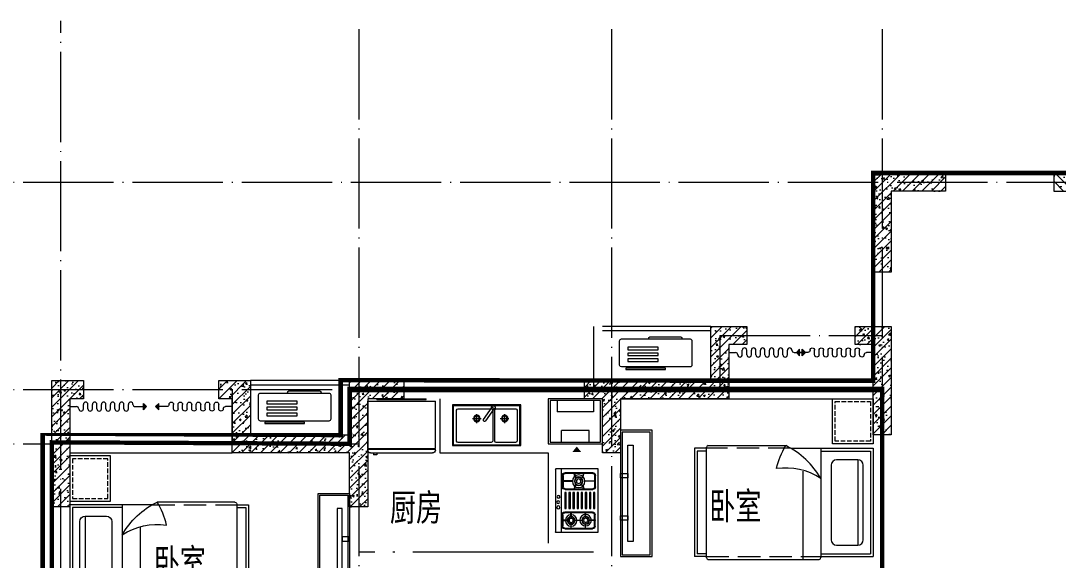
# Model space of a CAD drawing. Extents: x 5393441 to 5456441, y -1528218 to -1483673.
# Drawn here: x 5403798 to 5415291, y -1500290 to -1494314 of the extents above; entities that cross this region are included whole.
import ezdxf
from ezdxf.enums import TextEntityAlignment as Align

# ---------------------------------------------------------------- set-up
doc = ezdxf.new("R2010")
doc.units = 0
doc.header["$LTSCALE"] = 1000
doc.header["$MEASUREMENT"] = 0
doc.linetypes.add('DASH', pattern=[0.35, 0.25, -0.1])
doc.linetypes.add('DOTE', pattern=[2.4200000000000004, 2, -0.2, 0.02, -0.2])
doc.layers.get('0').update_dxf_attribs({"lineweight": 5})
for name, color, linetype, lineweight in [('DOTE', 250, 'DOTE', 5), ('fd', 4, 'Continuous', 5), ('PUB_TEXT', 7, 'Continuous', 5), ('RAIL', 163, 'Continuous', 5), ('WINDOW', 4, 'Continuous', 5), ('剪力墙', 2, 'Continuous', 15), ('剪力墙填充', 8, 'Continuous', 5), ('家具', 159, 'Continuous', 5), ('移动家具', 159, 'Continuous', 5), ('面积', 190, 'Continuous', 5)]:
    doc.layers.add(name, color=color, linetype=linetype, lineweight=lineweight)
doc.styles.add('_TCH_SPACE', font='simplex_.ttf', dxfattribs={"height": 5, "bigfont": 'GBCBIG'})
pattern_1 = [(45, (-2189968.581305367, 975232.8746567525), (-53.03300858899106, 53.03300858899107), []), (49.99999999999999, (-2189968.581305367, 975232.8746567525), (215.178054780226, -18.82564049477853), [22.5, -247.5]), (355, (-2189968.581305367, 975232.8746567525), (-41.6254000839, 225.6576401100035), [18, -198]), (100.4514, (-2189950.649801367, 975231.3058547524), (173.5528145142065, 206.8318626182861), [19.12205699999999, -210.3426335999999]), (46.18420000000001, (-2189968.581305367, 975292.8746567525), (320.1723145876933, -49.65570429870542), [33.75, -371.25]), (96.6356, (-2189941.900281867, 975288.7366646525), (280.398811664611, 292.2353612701325), [28.6830864, -315.5139]), (351.1842, (-2189968.581305367, 975292.8746567525), (280.3985835400882, 292.2355802775974), [27, -297]), (21, (-2189938.581305367, 975277.8746567525), (179.0721156355385, -120.7856671996016), [22.5, -247.5]), (326.0000000000001, (-2189938.581305367, 975277.8746567525), (72.99459957647451, 217.5450135140559), [18, -198]), (71.4514, (-2189923.658635467, 975267.8091749524), (252.066788574447, 96.75914901298572), [19.122057, -210.3426336]), (37.50000000000001, (-2189968.581305367, 975232.8746567525), (3.647956595187201, 99.86815614939344), [0, -195.6, 0, -201, 0, -198.75]), (7.499999999999999, (-2189968.581305367, 975232.8746567525), (78.92086123264458, 118.3235135647081), [0, -114.6, 0, -191.1, 0, -75.75]), (327.5, (-2190035.481305367, 975232.8746567525), (160.1467308517227, -6.76646152031394), [0, -75, 0, -234, 0, -310.5]), (317.5, (-2190065.481305367, 975232.8746567525), (174.9558508027159, 30.03149469969529), [0, -97.5, 0, -155.4, 0, -220.5])]

# ---------------------------------------------------------------- blocks, each defined once
blk = doc.blocks.new('A$C4EB5717C')
at = {"layer": '家具', "color": 8}
for p, q in [((520.3117667576298, 110.0002054055221), (520.3117667576298, 120.0002054055803)), ((893.1474350141361, 120.0002054055221), (893.1474350141361, 110.0002054054639)), ((883.1474350141361, 100.0002054054639), (530.3117667576298, 100.0002054055221))]:
    blk.add_line(p, q, dxfattribs=at)
at = {"layer": '家具'}
blk.add_lwpolyline([(220.000500085258, 120.0002054057649), (980.0005000853247, 120.0002054055122, 0.414213562373517), (1000.000500085331, 140.0002054055343), (1000.000500085032, 410.0002054054835, 0.414213562372746), (980.0005000850335, 430.0002054054614), (220.0005000855657, 430.0002054055245, 0.4142135623727947), (200.0005000855641, 410.0002054055467), (200.0005000852647, 140.0002054057871, 0.4142135623733224)], format="xyb", close=True, dxfattribs=at)
at = {"layer": '家具', "color": 8}
for points in [[(269.2124938257039, 459.1095238242997), (709.030639189994, 459.1095238242997), (709.030639189994, 443.9954681674717), (269.2124938257039, 443.9954681674717)], [(290.3771249873098, 371.5336505089654), (625.9059255968314, 371.5336505089654), (625.9059255968314, 342.5620511712041), (290.3771249873098, 342.5620511712041)], [(290.3771249873098, 305.7317620350514), (625.9059255968314, 305.7317620350514), (625.9059255968314, 276.7601626972901), (290.3771249873098, 276.7601626972901)], [(290.3771249873098, 239.9298735611374), (625.9059255968314, 239.9298735611374), (625.9059255968314, 210.9582742233761), (290.3771249873098, 210.9582742233761)]]:
    blk.add_lwpolyline(points, close=True, dxfattribs=at)
for centre, start, end in [((530.3117667576298, 110.0002054055221), 180, 270), ((883.1474350141361, 110.0002054054639), 270, 0)]:
    blk.add_arc(centre, 10, start, end, dxfattribs=at)
blk = doc.blocks.new('A$C0C200289')
at = {"layer": '家具'}
for p, q in [((-149.9999246529769, 71.83070159953786), (-149.9999246529769, 596.7501311862725)), ((600.0000753470231, 596.7501311862725), (-149.9999246529769, 596.7501311862725)), ((500.263288419228, 622.7132478367421), (-48.17572191962972, 622.7132478367421)), ((-48.17572191962972, 613.4407061759266), (-48.17572191962972, 622.7132478367421)), ((500.263288419228, 613.4407061759266), (-48.17572191962972, 613.4407061759266)), ((500.263288419228, 613.4407061759266), (500.263288419228, 622.7132478367421)), ((600.0000753470231, 71.83070159953786), (600.0000753470231, 596.7501311862725)), ((-144.1057945420034, 71.83070159953786), (-149.9999246529769, 71.83070159953786)), ((-149.9999246529769, 53.34289427817566), (-149.9999246529769, 61.83070159953786)), ((-144.1057945420034, 61.83070159953786), (-149.9999246529769, 61.83070159953786)), ((-144.1057945420034, 61.83070159953786), (-144.1057945420034, 71.83070159953786)), ((568.4878826683853, 21.83070159953786), (-118.4877319745719, 21.83070159953786)), ((499.1467481534055, 21.83070159953786), (499.1467481534055, -2.51166638918221e-05)), ((535.2829494392208, 21.83070159953786), (535.2829494392208, -2.511712955310941e-05)), ((594.1059452358168, 61.83070159953786), (594.1059452358168, 71.83070159953786)), ((594.1059452358168, 71.83070159953786), (600.0000753470231, 71.83070159953786)), ((594.1059452358168, 61.83070159953786), (600.0000753470231, 61.83070159953786)), ((600.0000753470231, 53.34289427817566), (600.0000753470231, 61.83070159953786)), ((499.1467481534055, -2.51166638918221e-05), (535.2829494392208, -2.511712955310941e-05))]:
    blk.add_line(p, q, dxfattribs=at)
at = {"layer": '家具', "color": 251}
for p, q in [((594.1059452358168, 71.83070159953786), (-144.1057945420034, 71.83070159953786)), ((594.1059452358168, 61.83070159953786), (-144.1057945420034, 61.83070159953786))]:
    blk.add_line(p, q, dxfattribs=at)
at = {"layer": '家具'}
for centre, start, end in [((-118.4877319745719, 53.34289427817566), 180, 270), ((568.4878826683853, 53.34289427817566), 270, 0)]:
    blk.add_arc(centre, 31.51219267851957, start, end, dxfattribs=at)
blk = doc.blocks.new('ddfdf')
at = {"layer": '家具'}
for p, q in [((15801.22047886996, -30110.33075532416), (15800.73663333491, -30821.87117318355)), ((16259.83254858754, -30110.6426102753), (15801.22047886996, -30110.33075532416)), ((16269.8257486165, -30120.64260796332), (16269.8257486165, -30812.18335021241)), ((15800.73663333491, -30821.87117318355), (16259.81894864546, -30822.18334790046))]:
    blk.add_line(p, q, dxfattribs=at)
at = {"layer": '家具', "color": 251}
for p, q in [((16201.47471839342, -30822.14367398366), (16201.95856392848, -30110.60325612428)), ((15826.13972583385, -30314.35733110219), (15826.22523154415, -30188.61313293988)), ((15834.13972398426, -30314.362771079), (15834.22522969456, -30188.61857291669)), ((15856.24018454449, -30166.63353793937), (16162.68054026373, -30166.84191654183)), ((15856.24562452129, -30158.63353978892), (16162.68598024057, -30158.84191839138)), ((15952.10978383189, -30158.79979407729), (15956.89730725183, -30157.24783182231)), ((15968.02960611756, -30207.90957222402), (15952.10978383189, -30158.79979407729)), ((15956.89730725183, -30157.24783182231), (15972.81712953748, -30206.3576099691)), ((15972.81712953748, -30206.3576099691), (15968.02960611756, -30207.90957222402)), ((16062.03627514632, -30157.31932603248), (16046.04967858482, -30206.40740790183)), ((16046.04967858482, -30206.40740790183), (16050.8350869181, -30207.96587972413)), ((16050.8350869181, -30207.96587972413), (16066.82168347959, -30158.87779785483)), ((16066.82168347959, -30158.87779785483), (16062.03627514632, -30157.31932603248)), ((16184.66557524111, -30188.85687139173), (16184.58006953081, -30314.60106955408)), ((16192.66557339151, -30188.86231136855), (16192.58006768121, -30314.60650953089)), ((15828.77924500428, -30247.7031957914), (15828.77613383875, -30252.27845766125)), ((15828.77613383875, -30252.27845766125), (15946.58532782479, -30252.35856759045)), ((15946.58843899032, -30247.7833057206), (15828.77924500428, -30247.7031957914)), ((16162.56511468087, -30336.58610453145), (15856.12475896161, -30336.37772592896)), ((15946.58532782479, -30252.35856759045), (15946.58843899032, -30247.7833057206)), ((15967.97021230725, -30295.25376274667), (15951.98361574577, -30344.34184461599)), ((15956.76902407904, -30345.90031643835), (15972.75562064051, -30296.81223456899)), ((15972.75562064051, -30296.81223456899), (15967.97021230725, -30295.25376274667)), ((16045.98816968787, -30296.86203250175), (16050.77569310779, -30295.31007024675)), ((16061.90799197353, -30345.97181064851), (16045.98816968787, -30296.86203250175)), ((16050.77569310779, -30295.31007024675), (16066.69551539348, -30344.41984839353)), ((16072.21889501713, -30252.44399807198), (16072.22200618267, -30247.86873620213)), ((16190.02808900317, -30252.52410800118), (16072.21889501713, -30252.44399807198)), ((16072.22200618267, -30247.86873620213), (16190.03120016869, -30247.94884613133)), ((16190.03120016869, -30247.94884613133), (16190.02808900317, -30252.52410800118)), ((15832.30939762758, -30555.69794555829), (15832.42922585135, -30379.47925956306)), ((15832.42922585135, -30379.47925956306), (15849.08552759684, -30379.49058580262)), ((15849.08552759684, -30379.49058580262), (15848.96569937306, -30555.70927179785)), ((16162.55967470406, -30344.58610268185), (15856.11931898478, -30344.37772407936)), ((15877.64456283998, -30555.72877334643), (15877.76439106376, -30379.51008735123)), ((15877.76439106376, -30379.51008735123), (15894.42069280923, -30379.52141359076)), ((15894.42069280923, -30379.52141359076), (15894.30086458546, -30555.74009958602)), ((15922.97972805239, -30555.75960113463), (15923.09955627615, -30379.54091513937)), ((15923.09955627615, -30379.54091513937), (15939.75585802163, -30379.55224137893)), ((15939.75585802163, -30379.55224137893), (15939.63602979787, -30555.77092737419)), ((15951.98361574577, -30344.34184461599), (15956.76902407904, -30345.90031643835)), ((15968.31489326477, -30555.7904289228), (15968.43472148855, -30379.57174292754)), ((15968.43472148855, -30379.57174292754), (15985.09102323404, -30379.5830691671)), ((15985.09102323404, -30379.5830691671), (15984.97119501028, -30555.80175516236)), ((16013.65005847719, -30555.82125671094), (16013.76988670095, -30379.60257071568)), ((16013.76988670095, -30379.60257071568), (16030.42618844645, -30379.61389695524)), ((16030.42618844645, -30379.61389695524), (16030.30636022268, -30555.8325829505)), ((16058.9852236896, -30555.85208449909), (16059.10505191336, -30379.63339850385)), ((16059.10505191336, -30379.63339850385), (16075.76135365885, -30379.64472474344)), ((16066.69551539348, -30344.41984839353), (16061.90799197353, -30345.97181064851)), ((16075.76135365885, -30379.64472474344), (16075.64152543508, -30555.86341073865)), ((16104.320388902, -30555.88291228726), (16104.44021712576, -30379.66422629202)), ((16104.44021712576, -30379.66422629202), (16121.09651887125, -30379.67555253155)), ((16121.09651887125, -30379.67555253155), (16120.97669064747, -30555.89423852682)), ((16149.65555411439, -30555.91374007543), (16149.77538233816, -30379.69505408016)), ((16149.77538233816, -30379.69505408016), (16166.43168408364, -30379.70638031972)), ((16166.43168408364, -30379.70638031972), (16166.31185585988, -30555.92506631499)), ((15848.96569937306, -30555.70927179785), (15832.30939762758, -30555.69794555829)), ((15894.30086458546, -30555.74009958602), (15877.64456283998, -30555.72877334643)), ((15939.63602979787, -30555.77092737419), (15922.97972805239, -30555.75960113463)), ((15984.97119501028, -30555.80175516236), (15968.31489326477, -30555.7904289228)), ((16030.30636022268, -30555.8325829505), (16013.65005847719, -30555.82125671094)), ((16075.64152543508, -30555.86341073865), (16058.9852236896, -30555.85208449909)), ((16120.97669064747, -30555.89423852682), (16104.320388902, -30555.88291228726)), ((16166.31185585988, -30555.92506631499), (16149.65555411439, -30555.91374007543)), ((15828.55599031564, -30681.58954124071), (15828.55287915009, -30686.16480311059)), ((15828.55287915009, -30686.16480311059), (15904.26455170971, -30686.21628684053)), ((15904.26766287526, -30681.64102497065), (15828.55599031564, -30681.58954124071)), ((15830.6022156119, -30750.14453292839), (15830.68772132219, -30624.40033476608)), ((15838.60221376231, -30750.14997290523), (15838.68771947261, -30624.40577474292)), ((15860.70267432253, -30602.4207397656), (16167.14303004179, -30602.629118368)), ((15860.70811429936, -30594.42074161515), (16167.14847001863, -30594.62912021758)), ((15904.26455170971, -30686.21628684053), (15904.26766287526, -30681.64102497065)), ((15937.1669869261, -30594.52794525784), (15937.12637536677, -30654.25106717492)), ((15937.12637536677, -30654.25106717492), (15941.70163723665, -30654.25417834049)), ((15941.74224879594, -30594.53105642341), (15937.1669869261, -30594.52794525784)), ((15941.70163723665, -30654.25417834049), (15941.74224879594, -30594.53105642341)), ((15968.1876466555, -30683.81788342999), (15968.18453548996, -30688.39314529984)), ((16063.08560432116, -30683.88241378125), (15968.1876466555, -30683.81788342999)), ((16063.08249315563, -30688.45767565109), (16063.08560432116, -30683.88241378125)), ((16094.9205081432, -30594.63521722017), (16094.87989658389, -30654.35833913722)), ((16094.87989658389, -30654.35833913722), (16099.45515845375, -30654.36145030276)), ((16099.49577001306, -30594.63832838571), (16094.9205081432, -30594.63521722017)), ((16099.45515845375, -30654.36145030276), (16099.49577001306, -30594.63832838571)), ((16125.59691891969, -30689.56698637997), (16125.60003008523, -30684.99172451012)), ((16125.60003008523, -30684.99172451012), (16199.17983911092, -30685.04175857871)), ((16189.12806501915, -30624.64407321793), (16189.04255930885, -30750.3882713803)), ((16197.12806316956, -30624.64951319477), (16197.04255745926, -30750.39371135712)), ((16199.17983911092, -30685.04175857871), (16199.17672794539, -30689.61702044855)), ((16167.0221644821, -30780.37330450807), (15860.58180876285, -30780.16492590556)), ((16167.02760445893, -30772.37330635762), (15860.58724873966, -30772.16492775513)), ((15937.04091610261, -30779.92696192159), (15937.08152766193, -30720.20384000457)), ((15941.61617797248, -30779.93007308713), (15937.04091610261, -30779.92696192159)), ((15937.08152766193, -30720.20384000457), (15941.65678953177, -30720.20695117011)), ((15941.65678953177, -30720.20695117011), (15941.61617797248, -30779.93007308713)), ((15968.18453548996, -30688.39314529984), (16063.08249315563, -30688.45767565109)), ((16094.79443731972, -30780.0342338839), (16094.83504887903, -30720.31111196688)), ((16099.36969918958, -30780.03734504944), (16094.79443731972, -30780.0342338839)), ((16094.83504887903, -30720.31111196688), (16099.41031074889, -30720.31422313242)), ((16099.41031074889, -30720.31422313242), (16099.36969918958, -30780.03734504944)), ((16199.17672794539, -30689.61702044855), (16125.59691891969, -30689.56698637997))]:
    blk.add_line(p, q, dxfattribs=at)
for centre, radius in [((16012.87678350645, -30252.92774057665), 70.09326768931929), ((16012.87678350645, -30252.92774057665), 47.27171990812843), ((16012.87678350645, -30252.92774057665), 41.77171990812843), ((16012.87678350645, -30252.92774057665), 25.27171990812844), ((16235.44661092224, -30425.80481278154), 16.15891210973495), ((16237.74673690559, -30542.49174586008), 16.15891210973495), ((16240.16507174894, -30485.34141980094), 16.15891210973495), ((15935.7753947958, -30685.09315712936), 63.72115244483573), ((15935.7753947958, -30685.09315712936), 42.97429082557129), ((15935.7753947958, -30685.09315712936), 37.97429082557129), ((15935.7753947958, -30685.09315712936), 22.97429082557131), ((16095.65932884606, -30687.33527081198), 63.72115244483573), ((16095.65932884606, -30687.33527081198), 42.97429082557129), ((16095.65932884606, -30687.33527081198), 37.97429082557129), ((16095.65932884606, -30687.33527081198), 22.97429082557131)]:
    blk.add_circle(centre, radius, dxfattribs=at)
at = {"layer": '家具'}
for centre, start, end in [((16259.8257486165, -30120.64260796335), 0, 89.96103903299782), ((16259.8257486165, -30812.18335021244), 269.9610390329979, 0)]:
    blk.add_arc(centre, 9.999999999999995, start, end, dxfattribs=at)
at = {"layer": '家具', "color": 251}
for centre, radius, start, end in [((15856.22522460821, -30188.63353285295), 30.00000000000049, 89.96103903299782, 179.9610390329979), ((15856.2252246082, -30188.63353285298), 21.99999999998268, 89.96103903299782, 179.9610390329979), ((16162.66558032746, -30188.84191145547), 22.00000000001177, 359.9610390329979, 89.96103903299782), ((16162.66558032746, -30188.84191145544), 29.99999999998959, 359.9610390329979, 89.96103903299782), ((15856.13971889789, -30314.37773101529), 29.99999999998959, 179.9610390329979, 269.9610390329979), ((15856.13971889789, -30314.37773101529), 21.99999999999721, 179.9610390329979, 269.9610390329979), ((16162.58007461715, -30314.58610961775), 30.0000000000005, 269.9610390329979, 359.9610390329979), ((16162.58007461717, -30314.58610961775), 21.99999999998994, 269.9610390329979, 359.9610390329979), ((15860.68771438625, -30624.42073467921), 30.00000000000779, 89.96103903299782, 179.9610390329979), ((15860.68771438625, -30624.42073467924), 22.00000000000087, 89.96103903299782, 179.9610390329979), ((16167.12807010549, -30624.62911328164), 22.00000000001177, 359.9610390329979, 89.96103903299782), ((16167.12807010549, -30624.62911328164), 30.00000000001871, 359.9610390329979, 89.96103903299782), ((15860.60220867595, -30750.16493284149), 30.00000000000414, 179.9610390329979, 269.9610390329979), ((15860.60220867593, -30750.16493284149), 21.99999999998265, 179.9610390329979, 269.9610390329979), ((16167.04256439523, -30750.37331144401), 29.99999999998596, 269.9610390329979, 359.9610390329979), ((16167.04256439523, -30750.37331144401), 21.99999999998994, 269.9610390329979, 359.9610390329979)]:
    blk.add_arc(centre, radius, start, end, dxfattribs=at)
blk = doc.blocks.new('A$C1BE601A8')
at = {"layer": '家具'}
for p, q in [((-3.331544576212764e-06, 0.0001285528123844415), (-3.331544576212764e-06, 450.0001285528124)), ((-3.331544576212764e-06, 450.0001285528124), (756.9591153254441, 450.0001285527833)), ((756.9591153254441, 450.0001285527833), (756.9591153254441, 0.000128552783280611)), ((756.9591153254441, 0.000128552783280611), (-3.331544576212764e-06, 0.0001285528123844415))]:
    blk.add_line(p, q, dxfattribs=at)
at = {"layer": '家具', "color": 251}
for p, q in [((9.999996668455424, 10.00012855281238), (9.999996668455424, 440.0001285528124)), ((9.999996668455424, 440.0001285528124), (746.9591153254441, 440.0001285527833)), ((40.70540845508367, 393.4111159972381), (40.70540845507639, 50.34339343028842)), ((272.9981059508646, 408.4111159972672), (55.70540845508367, 408.4111159972381)), ((177.7081585571068, 248.1342476330756), (177.7081585571068, 348.3190406120848)), ((287.9981059508573, 50.34339343031752), (287.9981059508646, 393.4111159972672)), ((315.0162760930616, 426.5923377163417), (293.2995176712066, 411.4024486967828)), ((293.2995176712066, 411.4024486967828), (390.037699023007, 273.0973095424706)), ((310.5429994659862, 393.4111159972381), (310.5429994659789, 50.34339343028842)), ((411.7544574448621, 288.2871985620586), (315.0162760930616, 426.5923377163417)), ((694.6191676114468, 408.4111159972381), (325.5429994659862, 408.4111159972381)), ((486.0939768552562, 248.1342476331047), (486.0939768552562, 348.3190406121139)), ((709.6191676114395, 50.34339343028842), (709.6191676114468, 393.4111159972381)), ((746.9591153254441, 440.0001285527833), (746.9591153254441, 10.00012855278328)), ((225.9020207491194, 299.6289963350573), (129.8652481655372, 299.6289963350282)), ((534.2878390472688, 299.6289963350282), (438.2510664636866, 299.6289963350573)), ((746.9591153254441, 10.00012855278328), (9.999996668455424, 10.00012855281238)), ((55.70540845507639, 35.34339343028842), (272.9981059508573, 35.34339343031752)), ((325.5429994659789, 35.34339343028842), (694.6191676114395, 35.34339343028842))]:
    blk.add_line(p, q, dxfattribs=at)
for centre, radius in [((177.7081585571068, 299.6289963350282), 36.13484355663392), ((177.7081585571068, 299.6289963350282), 27.13484355663391), ((486.0939768552562, 299.6289963350573), 36.13484355663392), ((486.0939768552562, 299.6289963350573), 27.13484355663391)]:
    blk.add_circle(centre, radius, dxfattribs=at)
for centre, radius, start, end in [((55.70540845508367, 393.4111159972381), 15, 90, 180), ((272.9981059508646, 393.4111159972672), 15, 0, 90), ((304.1578968821341, 418.9973932065768), 21.70012077171123, 342.6067890372002, 267.335304146412), ((325.5429994659862, 393.4111159972381), 15, 90, 180), ((694.6191676114468, 393.4111159972381), 15, 0, 90), ((400.8960782339345, 280.6922540522355), 13.25094642638578, 214.971046591628, 34.97104659162806), ((55.70540845507639, 50.34339343028842), 15, 180, 270), ((272.9981059508573, 50.34339343031752), 15, 270, 0), ((325.5429994659789, 50.34339343028842), 15, 180, 270), ((694.6191676114395, 50.34339343028842), 15, 270, 0)]:
    blk.add_arc(centre, radius, start, end, dxfattribs=at)
blk = doc.blocks.new('ytjhgkj')
at = {"layer": '家具', "ltscale": 0.5}
blk.add_lwpolyline([(34949.42200023276, 26115.78217387347), (34599.42200023276, 26115.78217387347), (34599.42200023276, 27515.78217387347), (34949.42200023276, 27515.78217387347)], close=True, dxfattribs=at)
at = {"layer": '家具', "color": 251, "ltscale": 40}
for points in [[(34929.42200023276, 26135.78217387347), (34619.42200023276, 26135.78217387347), (34619.42200023276, 27495.78217387347), (34929.42200023276, 27495.78217387347)], [(34739.41414774628, 27348.91477382826), (34681.28702183755, 27348.91477382826), (34681.28702183755, 26282.64944328725), (34739.41414774628, 26282.64944328725)], [(34681.28702183755, 27110.15441524234), (34599.42202354333, 27110.15441524234), (34599.42202354333, 27062.23665620092), (34681.28702183755, 27062.23665620092)], [(34681.28702183755, 26643.83288781889), (34599.42202354333, 26643.83288781889), (34599.42202354333, 26595.91512877747), (34681.28702183755, 26595.91512877747)]]:
    blk.add_lwpolyline(points, close=True, dxfattribs=at)
blk = doc.blocks.new('bed3')
at = {"layer": '家具'}
for p, q in [((1210394.094669827, -496224.3818300155), (1210394.094669827, -495312.0703545914)), ((1210394.094669827, -495312.0703545914), (1211594.120669827, -495312.070354498)), ((1210424.094669827, -495342.0703545914), (1211564.120669827, -495342.070354498)), ((1210424.094669827, -495891.1655459416), (1210424.094669827, -495342.0703545914)), ((1211564.120669827, -495891.1655458482), (1211564.120669827, -495342.070354498)), ((1211594.120669827, -495891.1655458482), (1211594.120669827, -495312.070354498)), ((1210520.715806596, -495481.9261217935), (1211467.499533057, -495481.9261217001)), ((1210394.127878925, -495891.1655459416), (1211604.120669827, -495891.1655458482)), ((1211624.120669827, -497142.0286346779), (1211624.120669827, -495911.1655458482)), ((1210646.710605355, -496091.5439642526), (1211624.120669827, -496091.543964159)), ((1210364.094669827, -497142.028634771), (1210364.094669827, -496279.130802315)), ((1210394.123699336, -497162.0283123315), (1211594.120669827, -497162.0286322164)), ((1210394.123835272, -497162.0283123318), (1210394.127878925, -497292.0286347712)), ((1210424.123699351, -497162.0283197158), (1210424.126914422, -497262.0286347712)), ((1211564.120669827, -497162.0286346779), (1211564.120669827, -497262.0286346779)), ((1211594.120669827, -497162.0286346779), (1211594.120669827, -497292.0286346779)), ((1210394.127878925, -497292.0286347712), (1211594.120669827, -497292.0286346779)), ((1210424.126914422, -497262.0286347712), (1211564.120669827, -497262.0286346779))]:
    blk.add_line(p, q, dxfattribs=at)
at = {"layer": '家具', "linetype": 'DASH'}
for p, q in [((1211594.120669827, -497162.0286346779), (1211594.120669827, -495891.1655458482)), ((1210394.094669827, -496224.3818300155), (1210394.123835272, -497162.0283123318))]:
    blk.add_line(p, q, dxfattribs=at)
at = {"layer": '家具'}
blk.add_lwpolyline([(1210520.715806596, -495481.9261217935), (1210520.715806596, -495717.3234987406, 0.4142135623730953), (1210580.715806596, -495777.3234987406), (1211407.499533057, -495777.3234986472, 0.414213562373095), (1211467.499533057, -495717.3234986472), (1211467.499533057, -495481.9261217001, 0.414213562373095), (1211407.499533057, -495421.9261217001), (1210580.715806596, -495421.9261217935, 0.414213562373095)], format="xyb", close=True, dxfattribs=at)
blk.add_lwpolyline([(1210726.739818958, -495891.1655459416, 0.1803020398392493), (1210618.732801067, -496382.8613877816, -0.08863692969021798), (1210364.222651679, -496279.1347507581, 28871.27155084922)], format="xyb", dxfattribs=at)
for centre, radius, start, end in [((1211207.359077287, -496703.606658238), 943.9573255325126, 120.6074670314294, 153.2773086982753), ((1211604.120669827, -495911.1655458482), 20, 0, 90), ((1210392.883249238, -497131.3470504247), 30.70632750165869, 200.3566406230752, 272.3152198993276), ((1211595.357698844, -497131.3841744312), 30.66941528179127, 267.6883884876952, 339.691740060469)]:
    blk.add_arc(centre, radius, start, end, dxfattribs=at)
blk = doc.blocks.new('A$C6CE46E26')
at = {"layer": 'fd'}
blk.add_lwpolyline([(-0.001959714805707335, 283.7681710887118, 100, 0, 0), (61.97854170179926, 283.7681710887118, 0, 0, 0)], format="xyseb", dxfattribs=at)
at = {"layer": '家具'}
for p, q in [((445.3344271304086, 98.26441085286206), (445.3344271304086, 501.7349479740369)), ((572.3344271304086, 501.7349479740369), (445.3344271304086, 501.7349479740369)), ((112.3344271304086, 451.7349479740369), (239.3344271304086, 451.7349479740369)), ((239.3344271304086, 148.2644108528621), (239.3344271304086, 451.7349479740369)), ((112.3344271304086, 148.2644108528621), (239.3344271304086, 148.2644108528621)), ((572.3344271304086, 98.26441085286206), (445.3344271304086, 98.26441085286206))]:
    blk.add_line(p, q, dxfattribs=at)
for points in [[(592.3344271304086, -0.0003205764223821461), (592.3344271304086, 599.9996794032049), (92.33442713040859, 599.9996794032049), (92.33442713040859, -0.0003205764223821461)], [(572.3344271304086, 19.99967942357762), (572.3344271304086, 579.9996794032049), (112.3344271304086, 579.9996794032049), (112.3344271304086, 19.99967942357762)]]:
    blk.add_lwpolyline(points, close=True, dxfattribs=at)
blk = doc.blocks.new('dgfgf')
at = {"layer": '家具'}
blk.add_lwpolyline([(7597.416674697219, -62676.15392832961), (7147.416674697219, -62676.15392832962), (7147.41667469719, -63176.15392832961), (7597.416674697219, -63176.15392832962), (7597.416674697219, -62676.15392832961), (7517.416674697219, -62676.1539283296)], dxfattribs=at)
at = {"layer": '家具', "color": 251, "linetype": 'DASH', "ltscale": 0.2}
blk.add_lwpolyline([(7567.416674697248, -62706.1539283296), (7177.416674697248, -62706.1539283296), (7177.416674697248, -63146.1539283296), (7567.416674697248, -63146.1539283296)], close=True, dxfattribs=at)
blk = doc.blocks.new('A$C50400A6F')
at = {"layer": '家具'}
blk.add_hatch(color=256, dxfattribs=at).paths.add_polyline_path([(814.6446048791113, 14.64463077617984), (814.6446048791113, 85.35530889483925), (849.999943938441, 49.99996983550955)])
for p, q in [((-5.606155900750309e-05, 49.99996983550955), (74.99994393844099, 49.99996983550955)), ((99.99994393844099, 24.99996983550955), (99.99994393844099, 24.99996983550955)), ((149.999943938441, 24.99996983550955), (149.999943938441, 74.99996983550955)), ((199.999943938441, 24.99996983550955), (199.999943938441, 74.99996983550955)), ((249.999943938441, 24.99996983550955), (249.999943938441, 74.99996983550955)), ((299.999943938441, 24.99996983550955), (299.999943938441, 74.99996983550955)), ((349.999943938441, 24.99996983550955), (349.999943938441, 74.99996983550955)), ((399.999943938441, 24.99996983550955), (399.999943938441, 74.99996983550955)), ((449.999943938441, 24.99996983550955), (449.999943938441, 74.99996983550955)), ((499.999943938441, 24.99996983550955), (499.999943938441, 74.99996983550955)), ((549.999943938441, 24.99996983550955), (549.999943938441, 74.99996983550955)), ((599.999943938441, 24.99996983550955), (599.999943938441, 74.99996983550955)), ((649.999943938441, 24.99996983550955), (649.999943938441, 74.99996983550955)), ((699.999943938441, 74.99996983550955), (699.999943938441, 74.99996983550955)), ((724.999943938441, 49.99996983550955), (814.644604879104, 49.99996983550955)), ((849.999943938441, 49.99996983550955), (814.6446048791113, 85.35530889483925)), ((814.6446048791113, 14.64463077617984), (814.644604879104, 85.35530889484653)), ((849.999943938441, 49.99996983550955), (814.6446048791113, 14.64463077617984))]:
    blk.add_line(p, q, dxfattribs=at)
for centre, start, end in [((74.99994393844099, 24.99996983550955), 0, 90), ((124.999943938441, 24.99996983550955), 180, 0), ((174.999943938441, 74.99996983550955), 0, 180), ((224.999943938441, 24.99996983550955), 180, 0), ((274.999943938441, 74.99996983550955), 0, 180), ((324.999943938441, 24.99996983550955), 180, 0), ((374.999943938441, 74.99996983550955), 0, 180), ((424.999943938441, 24.99996983550955), 180, 0), ((474.999943938441, 74.99996983550955), 0, 180), ((524.999943938441, 24.99996983550955), 180, 0), ((574.999943938441, 74.99996983550955), 0, 180), ((624.999943938441, 24.99996983550955), 180, 0), ((674.999943938441, 74.99996983550955), 0, 180), ((724.999943938441, 74.99996983550955), 180, 270)]:
    blk.add_arc(centre, 25, start, end, dxfattribs=at)
blk = doc.blocks.new('jianliqiang')
at = {"layer": '剪力墙填充'}
h = blk.add_hatch(dxfattribs=at)
h.set_pattern_fill('钢筋混凝土', color=256, scale=30, style=0)
h.set_pattern_definition([(45, (553807.6401672168, 5985.960819988977), (-53.03300858899106, 53.03300858899107), []), (49.99999999999999, (553807.6401672168, 5985.960819988977), (215.178054780226, -18.82564049477853), [22.5, -247.5]), (355, (553807.6401672168, 5985.960819988977), (-41.6254000839, 225.6576401100035), [18, -198]), (100.4514, (553825.5716712167, 5984.392017988954), (173.5528145142065, 206.8318626182861), [19.12205699999994, -210.3426335999995]), (46.18420000000001, (553807.6401672168, 6045.960819988977), (320.1723145876933, -49.65570429870542), [33.75, -371.25]), (96.63559999999998, (553834.3211907167, 6041.822827889002), (280.398811664611, 292.2353612701325), [28.68308639999996, -315.5138999999993]), (351.1842, (553807.6401672168, 6045.960819988977), (280.3985835400882, 292.2355802775974), [27, -297]), (21, (553837.6401672168, 6030.960819988977), (179.0721156355385, -120.7856671996016), [22.5, -247.5]), (326.0000000000001, (553837.6401672168, 6030.960819988977), (72.99459957647451, 217.5450135140559), [18, -198]), (71.4514, (553852.5628371169, 6020.895338188973), (252.066788574447, 96.75914901298572), [19.122057, -210.3426336]), (37.50000000000001, (553807.6401672168, 5985.960819988977), (3.647956595187201, 99.86815614939344), [0, -195.6, 0, -201, 0, -198.75]), (7.499999999999999, (553807.6401672168, 5985.960819988977), (78.92086123264458, 118.3235135647081), [0, -114.6, 0, -191.1, 0, -75.75]), (327.5, (553740.7401672169, 5985.960819988977), (160.1467308517227, -6.76646152031394), [0, -75, 0, -234, 0, -310.5]), (317.5, (553710.7401672169, 5985.960819988977), (174.9558508027159, 30.03149469969529), [0, -97.5, 0, -155.4, 0, -220.5])])
h.paths.add_polyline_path([(3224072.603501287, -520767.5624390412), (3224072.603501298, -520967.5624390412), (3223472.603501306, -520967.5624390715), (3223472.603501351, -521867.5624390715), (3223272.603502191, -521867.5624391255), (3223272.603502135, -520767.5624390813)])
h = blk.add_hatch(dxfattribs=at)
h.set_pattern_fill('钢筋混凝土', color=256, scale=30, style=0)
h.set_pattern_definition([(135.0000000056029, (5895537.566783848, 5985.961081169895), (53.03300858380502, 53.0330085941771), []), (130.0000000056029, (5895537.566783848, 5985.961081169895), (-215.1780547783851, -18.82564051582055), [22.5, -247.5]), (185.0000000056029, (5895537.566783848, 5985.961081169895), (41.6254000618332, 225.657640114074), [18, -198]), (79.5486000056029, (5895519.635279848, 5984.392279168125), (-173.5528145344323, 206.8318626013145), [19.122057, -210.3426336]), (133.8158000056029, (5895537.566783843, 6045.961081169895), (-320.1723145828375, -49.65570433001471), [33.75, -371.25]), (83.36440000560289, (5895510.885760344, 6041.823089067359), (-280.3988116931883, 292.2353612427126), [28.6830864, -315.5139]), (188.8158000056029, (5895537.566783843, 6045.961081169895), (-280.3985835686656, 292.2355802501775), [27, -296.9999999999999]), (159.0000000056029, (5895507.566783844, 6030.961081166985), (-179.072115623727, -120.7856672171129), [22.5, -247.5]), (214.0000000056029, (5895507.566783844, 6030.961081166985), (-72.99459959774799, 217.5450135069179), [18, -198]), (108.5486000056029, (5895492.644113946, 6020.895599365467), (-252.0667885839089, 96.75914898833639), [19.12205699999993, -210.3426335999995]), (142.5000000056029, (5895537.566783848, 5985.961081169895), (-3.647956604953195, 99.86815614903671), [0, -195.6, 0, -201, 0, -198.75]), (172.5000000056029, (5895537.566783848, 5985.961081169895), (-78.9208612442153, 118.3235135569905), [0, -114.6, 0, -191.1, 0, -75.75]), (212.5000000056029, (5895604.466783849, 5985.961081176414), (-160.1467308510611, -6.766461535974508), [0, -75, 0, -234, 0, -310.5]), (222.5000000056029, (5895634.466783849, 5985.961081179325), (-174.9558508056526, 30.03149468258655), [0, -97.5, 0, -155.4, 0, -220.5])])
h.paths.add_polyline_path([(3225272.603501287, -520767.5624389825), (3225272.603501297, -520967.5624389825), (3225872.603501289, -520967.5624389541), (3225872.603501332, -521867.5624389541), (3226072.603500493, -521867.5624389886), (3226072.603500441, -520767.5624389444)])
h = blk.add_hatch(dxfattribs=at)
h.set_pattern_fill('钢筋混凝土', color=256, scale=30, style=0)
h.set_pattern_definition(pattern_1)
edge = h.paths.add_edge_path()
edge.add_line((3221872.60350464, -522467.5623801928), (3221872.603504641, -522667.5623801872))
edge.add_line((3221872.603504641, -522667.5623801872), (3221672.603507152, -522667.5623801767))
edge.add_line((3221672.603507152, -522667.5623801767), (3221672.603507126, -523267.5623801083))
edge.add_line((3221672.603507126, -523267.5623801083), (3220473.125978083, -523267.5623801253))
edge.add_line((3220473.125978083, -523267.5623801253), (3220473.125978113, -523867.5623562725))
edge.add_line((3220473.125978113, -523867.5623562725), (3220272.603507089, -523867.5623562823))
edge.add_line((3220272.603507089, -523867.5623562823), (3220272.54923302, -523267.5623562823))
edge.add_line((3220272.54923302, -523267.5623562823), (3220072.603507131, -523267.5623562823))
edge.add_line((3220072.603507131, -523267.5623562823), (3220072.603507131, -523067.5623562858))
edge.add_line((3220072.603507131, -523067.5623562858), (3221472.603507131, -523067.5623563596))
edge.add_line((3221472.603507131, -523067.5623563596), (3221472.603507164, -522467.5623801704))
edge.add_line((3221472.603507164, -522467.5623801704), (3221872.60350464, -522467.5623801686))
edge.add_line((3221872.60350464, -522467.5623801686), (3221872.603504629, -522667.5623801872))
h = blk.add_hatch(dxfattribs=at)
h.set_pattern_fill('钢筋混凝土', color=256, scale=30, style=0)
h.set_pattern_definition(pattern_1)
h.paths.add_polyline_path([(3223072.603504629, -522667.5591067262), (3223072.60350462, -522467.5591067262), (3223272.603502353, -522467.5623560124), (3223472.60350138, -522467.5623560024), (3223472.603502759, -523667.5623560024), (3223272.603502714, -523667.5623560715), (3223272.603502414, -522667.5569242742)])
h = blk.add_hatch(dxfattribs=at)
h.set_pattern_fill('钢筋混凝土', color=256, scale=30, style=0)
h.set_pattern_definition([(45, (554307.640169234, 5985.960819971049), (-53.03300858899106, 53.03300858899107), []), (49.99999999999999, (554307.640169234, 5985.960819971049), (215.178054780226, -18.82564049477853), [22.5, -247.5]), (355, (554307.640169234, 5985.960819971049), (-41.6254000839, 225.6576401100035), [18, -198]), (100.4514, (554325.571673234, 5984.392017971026), (173.5528145142065, 206.8318626182861), [19.12205699999993, -210.3426335999994]), (46.18420000000001, (554307.640169234, 6045.960819971049), (320.1723145876933, -49.65570429870542), [33.75, -371.25]), (96.63559999999998, (554334.321192734, 6041.822827871074), (280.398811664611, 292.2353612701325), [28.68308639999995, -315.5138999999992]), (351.1842, (554307.640169234, 6045.960819971049), (280.3985835400882, 292.2355802775974), [27, -297]), (21, (554337.640169234, 6030.960819971049), (179.0721156355385, -120.7856671996016), [22.5, -247.5]), (326.0000000000001, (554337.640169234, 6030.960819971049), (72.99459957647451, 217.5450135140559), [18, -198]), (71.4514, (554352.5628391341, 6020.895338171045), (252.066788574447, 96.75914901298572), [19.122057, -210.3426336]), (37.50000000000001, (554307.640169234, 5985.960819971049), (3.647956595187201, 99.86815614939344), [0, -195.6, 0, -201, 0, -198.75]), (7.499999999999999, (554307.640169234, 5985.960819971049), (78.92086123264458, 118.3235135647081), [0, -114.6, 0, -191.1, 0, -75.75]), (327.5, (554240.7401692341, 5985.960819971049), (160.1467308517227, -6.76646152031394), [0, -75, 0, -234, 0, -310.5]), (317.5, (554210.7401692341, 5985.960819971049), (174.9558508027159, 30.03149469969529), [0, -97.5, 0, -155.4, 0, -220.5])])
h.paths.add_polyline_path([(3214522.603507118, -523267.5623565412), (3214522.603507109, -523067.5623565414), (3214172.603507099, -523067.5623565598), (3214172.603507194, -524467.5623565626), (3214372.603507112, -524467.5623565491), (3214372.603507112, -523267.5623565491)])
h = blk.add_hatch(dxfattribs=at)
h.set_pattern_fill('钢筋混凝土', color=256, scale=30, style=0)
h.set_pattern_definition(pattern_1)
h.paths.add_polyline_path([(3216022.603507111, -523067.5623564573), (3216372.603508909, -523067.5623564166), (3216372.603508946, -523667.5623564185), (3217472.603507039, -523667.5623564059), (3217472.60350703, -523067.5624393555), (3218072.60350703, -523067.5623333515), (3218072.603506867, -523267.5623566071), (3217672.603507034, -523267.5623564101), (3217672.603507074, -524467.5623564101), (3217472.603507086, -524467.5623564101), (3217472.603507047, -523867.5623563593), (3216172.603507051, -523867.562356431), (3216172.60350702, -523267.5623564455), (3216022.603507121, -523267.5623564576)])
at = {"layer": '剪力墙'}
for points in [[(3224072.603501287, -520767.5624390412), (3224072.603501298, -520967.5624390412), (3223472.603501306, -520967.5624390715), (3223472.603501351, -521867.5624390715), (3223272.603502191, -521867.5624391255), (3223272.603502135, -520767.5624390813), (3224072.603501287, -520767.5624390403)], [(3225272.603501287, -520767.5624389825), (3225272.603501297, -520967.5624389825), (3225872.603501289, -520967.5624389541), (3225872.603501332, -521867.5624389541), (3226072.603500493, -521867.5624389886), (3226072.603500441, -520767.5624389444), (3225272.603501287, -520767.5624389816)], [(3221872.60350464, -522467.5623801928), (3221872.603504641, -522667.5623801872), (3221672.603507152, -522667.5623801767), (3221672.603507126, -523267.5623801083), (3220473.125978083, -523267.5623801253), (3220473.125978113, -523867.5623562725), (3220272.603507089, -523867.5623562823), (3220272.54923302, -523267.5623562823), (3220072.603507131, -523267.5623562823), (3220072.603507131, -523067.5623562858), (3221472.603507131, -523067.5623563596), (3221472.603507164, -522467.5623801704), (3221872.60350464, -522467.5623801686), (3221872.603504629, -522667.5623801872)]]:
    blk.add_lwpolyline(points, dxfattribs=at)
for points in [[(3223072.603504629, -522667.5591067262), (3223072.60350462, -522467.5591067262), (3223272.603502353, -522467.5623802689), (3223272.603502353, -522467.5623560124), (3223472.60350138, -522467.5623560024), (3223472.603502759, -523667.5623560024), (3223272.603502714, -523667.5623560715), (3223272.603502414, -522667.5569242742)], [(3214522.603507108, -523067.5623565367), (3214522.603507118, -523267.5623565365), (3214372.603507112, -523267.5623565491), (3214372.603507112, -524467.5623565491), (3214172.603507194, -524467.5623565626), (3214172.603507099, -523067.5623565598)], [(3216022.603507111, -523067.5623564573), (3216372.603508909, -523067.5623564166), (3216372.603508946, -523667.5623564185), (3217472.603507039, -523667.5623564059), (3217472.60350703, -523067.5624393555), (3218072.60350703, -523067.5623333515), (3218072.603506867, -523267.5623566071), (3217672.603507034, -523267.5623564101), (3217672.603507074, -524467.5623564101), (3217472.603507086, -524467.5623564101), (3217472.603507047, -523867.5623563593), (3216172.603507051, -523867.562356431), (3216172.60350702, -523267.5623564455), (3216022.603507121, -523267.5623564576)]]:
    blk.add_lwpolyline(points, close=True, dxfattribs=at)

msp = doc.modelspace()

# ---------------------------------------------------------------- linework, layer by layer
at = {"layer": 'DOTE', "linetype": 'DOTE', "ltscale": 0.5}
for p, q in [((5404241.184811823, -1501707.437039663), (5404241.184810824, -1494313.514601111)), ((5407541.184810825, -1494406.514600632), (5407541.184812016, -1503000.437122496)), ((5410341.184810825, -1494406.514600309), (5410341.184811931, -1502300.437121822)), ((5413341.184809065, -1494406.514599815), (5413341.184810101, -1501800.437121501)), ((5400196.110399358, -1496100.437123315), (5421641.184809917, -1496100.437120313)), ((5410141.184811287, -1497700.437038876), (5410141.184811384, -1498400.43703884)), ((5411541.184811302, -1497800.437038674), (5413341.184809556, -1497800.437038425)), ((5411541.184811302, -1497800.437038674), (5411541.184811384, -1498400.437038662)), ((5400196.11039965, -1498400.437040245), (5413341.184809609, -1498400.437038425)), ((5406141.184811359, -1498400.437039411), (5406141.184811442, -1499000.437039411)), ((5400196.110399704, -1499000.437040245), (5407541.184811461, -1499000.437039212))]:
    msp.add_line(p, q, dxfattribs=at)
at = {"layer": 'DOTE', "linetype": 'DOTE'}
msp.add_line((5410141.184811482, -1500200.43703895), (5407541.184811627, -1500200.437039219), dxfattribs=at)
at = {"layer": 'RAIL'}
for p, q in [((5411441.184812529, -1497700.437036925), (5410241.184812529, -1497700.437036599)), ((5411441.184812517, -1497750.437036905), (5410241.184812526, -1497750.437036603)), ((5407441.184814244, -1498300.437036912), (5406341.184814347, -1498300.437036632)), ((5407441.184814231, -1498350.437036893), (5406341.184814336, -1498350.437036633))]:
    msp.add_line(p, q, dxfattribs=at)
at = {"layer": 'WINDOW'}
for p, q in [((5410441.184812482, -1498500.43703681), (5413241.184810057, -1498500.437036929)), ((5404341.18481246, -1499100.43703655), (5406141.18481236, -1499100.437036614))]:
    msp.add_line(p, q, dxfattribs=at)
at = {"layer": '移动家具'}
msp.add_lwpolyline([(5408441.184812166, -1498500.437036897), (5408441.18481212, -1499100.437036897), (5409641.184812196, -1499100.437036834), (5409641.184812256, -1500100.437036838)], dxfattribs=at)
at = {"layer": '面积', "color": 1, "const_width": 50}
msp.add_lwpolyline([(5416041.184810569, -1496000.437164079), (5413241.184811166, -1496000.437163968), (5413241.184811676, -1498300.437079511), (5407341.184814137, -1498300.437080903), (5407341.184814094, -1498900.437080764), (5404041.184814136, -1498900.437080524), (5404041.184814133, -1499000.437080524), (5404041.184813774, -1508200.437163661), (5407441.184813764, -1508200.437163853), (5407441.184813764, -1508200.437163853), (5407641.184813764, -1508200.437119658), (5411341.184813711, -1509700.437119812), (5411341.184813656, -1511100.4371642), (5411941.184813653, -1511100.437163976), (5415441.18481186, -1512600.437164147)], dxfattribs=at)
at = {"layer": '面积', "const_width": 50}
msp.add_lwpolyline([(5412741.184812268, -1501800.437163978), (5413341.184812268, -1501800.437164002), (5413341.184812387, -1498400.437080924), (5407441.184814156, -1498400.437080665), (5407441.184814131, -1499000.437080664), (5404141.184814137, -1499000.437080528), (5404141.184813776, -1508100.437163508), (5407541.184813775, -1508100.437119657), (5407541.184813775, -1508100.437119657), (5411441.18481549, -1509600.437119819), (5411441.184813947, -1503700.437131832), (5412741.184812193, -1503700.437131884)], close=True, dxfattribs=at)

# ---------------------------------------------------------------- block references
at = {"rotation": 90}
msp.add_blockref('A$C6CE46E26', (5410241.184491581, -1499092.771463996), dxfattribs=at)
at = {"layer": 'fd'}
msp.add_blockref('jianliqiang', (2189968.581305367, -975232.8746567525), dxfattribs=at)
at = {"layer": '家具', "xscale": -1}
for name, p, rotation in [('A$C4EB5717C', (5410232.185779642, -1497718.117972393), 179.9999999966649), ('A$C4EB5717C', (5406232.185781357, -1498318.117972381), 179.9999999966649), ('A$C0C200289', (5408241.184887447, -1499123.150285019), 359.999999939969), ('dgfgf', (5420387.841621293, -1435824.191004524), 0.000694631572581983), ('A$C1BE601A8', (5409336.357072641, -1499020.437165753), 359.999999939969), ('ytjhgkj', (5375841.762822218, -1472734.671453352), 179.9999999966649), ('ddfdf', (5426011.723851037, -1469172.985971405), 359.9610390705173), ('bed3', (4909029.107333392, -289281.3214022394), 90)]:
    msp.add_blockref(name, p, dxfattribs=dict(at, rotation=rotation))
at = {"layer": '家具'}
for p in [(5411641.184812455, -1498038.875691868), (5404341.184812419, -1498638.87569154)]:
    msp.add_blockref('A$C50400A6F', p, dxfattribs=at)
at = {"layer": '家具', "xscale": -1}
for p in [(5413241.184809989, -1498038.875691977), (5406141.184812526, -1498638.875691602)]:
    msp.add_blockref('A$C50400A6F', p, dxfattribs=at)
at = {"layer": '家具'}
for name, p, rotation in [('bed3', (5908553.241463477, -288656.3371866942), 270), ('dgfgf', (5397194.528026781, -1436459.208515533), 359.999305345082), ('ytjhgkj', (5442040.606815677, -1473434.658909124), 179.9999999933299)]:
    msp.add_blockref(name, p, dxfattribs=dict(at, rotation=rotation))

# ---------------------------------------------------------------- texts
at = {"layer": 'PUB_TEXT', "style": '_TCH_SPACE', "width": 0.7058823529411765}
for s, p in [('厨房', (5408176.22069798, -1499854.821578684)), ('卧室', (5411713.612585179, -1499838.809039842)), ('卧室', (5405559.321383603, -1500465.089590971))]:
    msp.add_text(s, height=300, rotation=359.999999997726, dxfattribs=at).set_placement(p, align=Align.CENTER)

doc.saveas('drawing.dxf')
